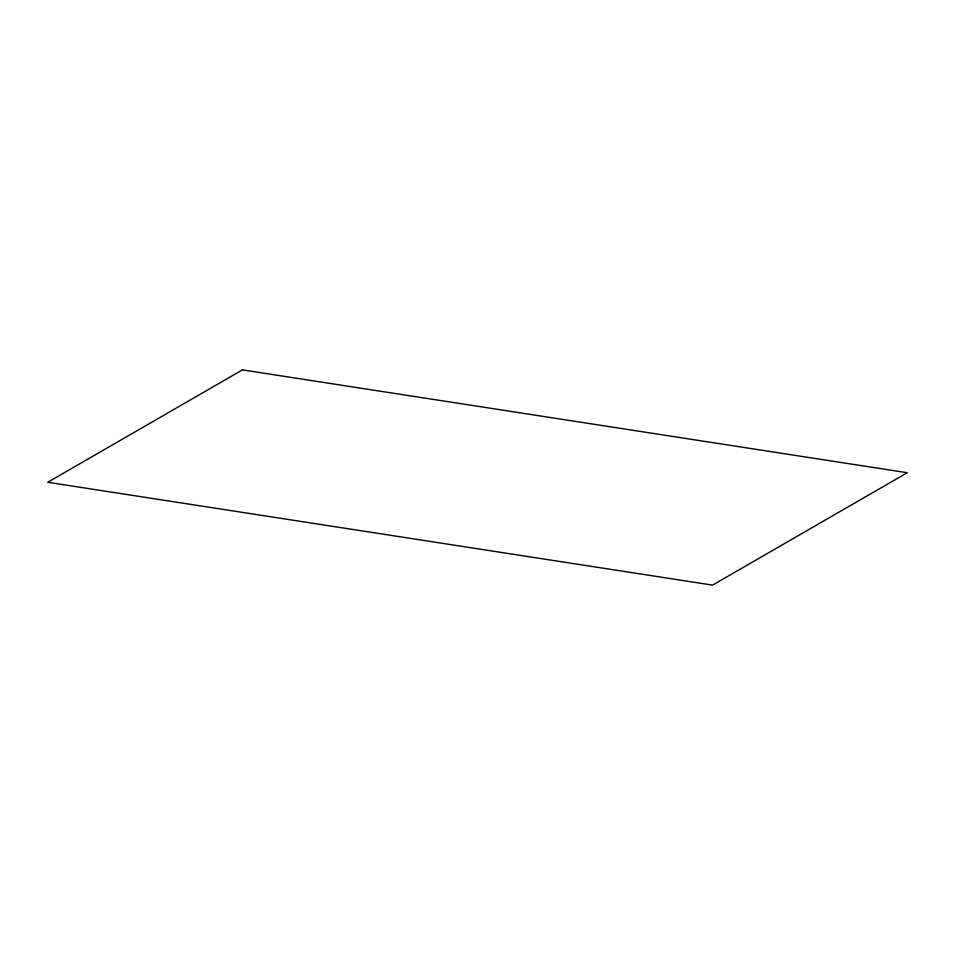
<?xml version="1.0" encoding="UTF-8"?>
<svg xmlns="http://www.w3.org/2000/svg" width="955" height="955" viewBox="0 0 955 955"><rect width="100%" height="100%" fill="white"/><g stroke="black" fill="none" stroke-linecap="round" stroke-linejoin="round"><path stroke-width="1.43" d="M242.427 369.883L47.75 482.275L712.573 585.117L907.25 472.725L242.427 369.883"/></g></svg>
